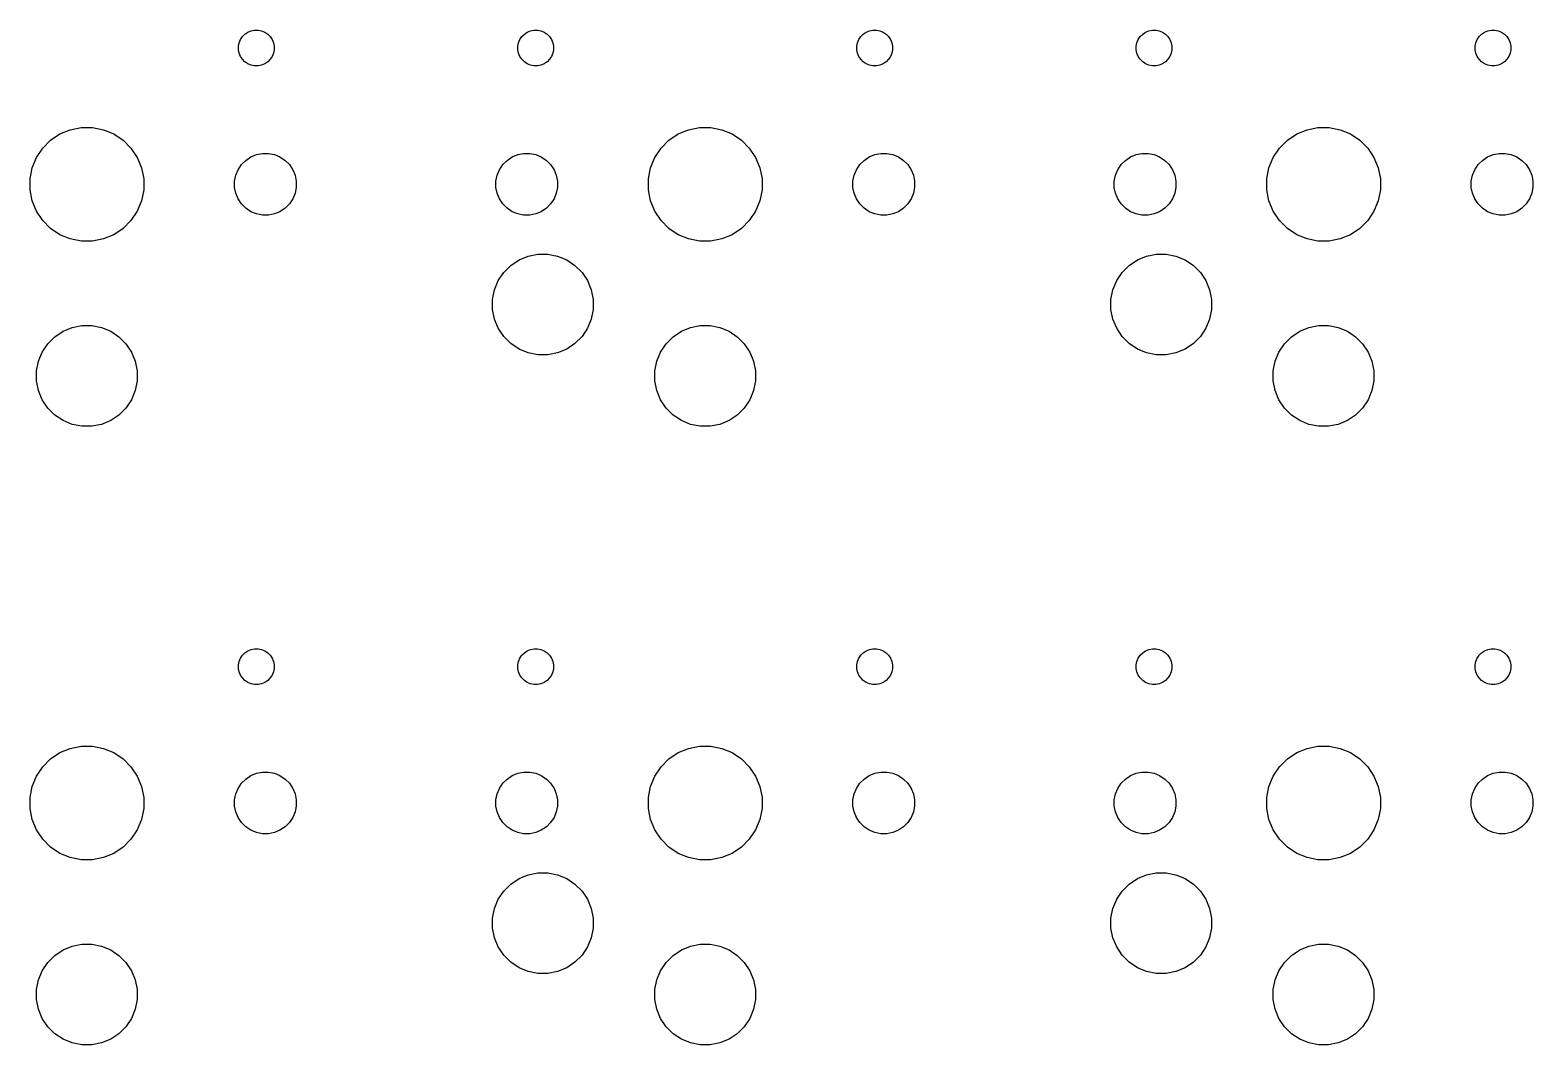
# Model space of a CAD drawing. Extents: x 34 to 239, y -107 to -23.
# Drawn here: x 135.55 to 181.85, y -106.9 to -75.65 of the extents above; entities that cross this region are included whole.
import ezdxf

# ---------------------------------------------------------------- set-up
doc = ezdxf.new("R2010")
doc.units = 0
doc.layers.add('BLACK', color=7, linetype='CONTINUOUS')

msp = doc.modelspace()

# ---------------------------------------------------------------- linework, layer by layer
at = {"layer": 'BLACK', "linetype": 'CONTINUOUS'}
for p, q in [((142.033, -75.9395), (142.093, -75.8494)), ((142.093, -75.8494), (142.169, -75.7728)), ((142.169, -75.7728), (142.259, -75.7126)), ((142.259, -75.7126), (142.36, -75.6711)), ((142.36, -75.6711), (142.466, -75.65)), ((142.466, -75.65), (142.574, -75.65)), ((142.574, -75.65), (142.68, -75.6711)), ((142.68, -75.6711), (142.781, -75.7126)), ((142.781, -75.7126), (142.871, -75.7728)), ((142.871, -75.7728), (142.947, -75.8494)), ((142.947, -75.8494), (143.007, -75.9395)), ((150.643, -75.9395), (150.703, -75.8494)), ((150.703, -75.8494), (150.779, -75.7728)), ((150.779, -75.7728), (150.869, -75.7126)), ((150.869, -75.7126), (150.97, -75.6711)), ((150.97, -75.6711), (151.076, -75.65)), ((151.076, -75.65), (151.184, -75.65)), ((151.184, -75.65), (151.29, -75.6711)), ((151.29, -75.6711), (151.391, -75.7126)), ((151.391, -75.7126), (151.481, -75.7728)), ((151.481, -75.7728), (151.557, -75.8494)), ((151.557, -75.8494), (151.617, -75.9395)), ((161.083, -75.9395), (161.143, -75.8494)), ((161.143, -75.8494), (161.219, -75.7728)), ((161.219, -75.7728), (161.309, -75.7126)), ((161.309, -75.7126), (161.41, -75.6711)), ((161.41, -75.6711), (161.516, -75.65)), ((161.516, -75.65), (161.624, -75.65)), ((161.624, -75.65), (161.73, -75.6711)), ((161.73, -75.6711), (161.831, -75.7126)), ((161.831, -75.7126), (161.921, -75.7728)), ((161.921, -75.7728), (161.997, -75.8494)), ((161.997, -75.8494), (162.057, -75.9395)), ((169.693, -75.9395), (169.753, -75.8494)), ((169.753, -75.8494), (169.829, -75.7728)), ((169.829, -75.7728), (169.919, -75.7126)), ((169.919, -75.7126), (170.02, -75.6711)), ((170.02, -75.6711), (170.126, -75.65)), ((170.126, -75.65), (170.234, -75.65)), ((170.234, -75.65), (170.34, -75.6711)), ((170.34, -75.6711), (170.441, -75.7126)), ((170.441, -75.7126), (170.531, -75.7728)), ((170.531, -75.7728), (170.607, -75.8494)), ((170.607, -75.8494), (170.667, -75.9395)), ((180.133, -75.9395), (180.193, -75.8494)), ((180.193, -75.8494), (180.269, -75.7728)), ((180.269, -75.7728), (180.359, -75.7126)), ((180.359, -75.7126), (180.46, -75.6711)), ((180.46, -75.6711), (180.566, -75.65)), ((180.566, -75.65), (180.674, -75.65)), ((180.674, -75.65), (180.78, -75.6711)), ((180.78, -75.6711), (180.881, -75.7126)), ((180.881, -75.7126), (180.971, -75.7728)), ((180.971, -75.7728), (181.047, -75.8494)), ((181.047, -75.8494), (181.107, -75.9395)), ((141.97, -76.1458), (141.991, -76.0396)), ((141.97, -76.2542), (141.97, -76.1458)), ((141.991, -76.3604), (141.97, -76.2542)), ((141.991, -76.0396), (142.033, -75.9395)), ((142.033, -76.4605), (141.991, -76.3604)), ((143.007, -75.9395), (143.049, -76.0396)), ((143.049, -76.3604), (143.007, -76.4605)), ((143.049, -76.0396), (143.07, -76.1458)), ((143.07, -76.2542), (143.049, -76.3604)), ((143.07, -76.1458), (143.07, -76.2542)), ((150.58, -76.1458), (150.601, -76.0396)), ((150.58, -76.2542), (150.58, -76.1458)), ((150.601, -76.3604), (150.58, -76.2542)), ((150.601, -76.0396), (150.643, -75.9395)), ((150.643, -76.4605), (150.601, -76.3604)), ((151.617, -75.9395), (151.659, -76.0396)), ((151.659, -76.3604), (151.617, -76.4605)), ((151.659, -76.0396), (151.68, -76.1458)), ((151.68, -76.2542), (151.659, -76.3604)), ((151.68, -76.1458), (151.68, -76.2542)), ((161.02, -76.1458), (161.041, -76.0396)), ((161.02, -76.2542), (161.02, -76.1458)), ((161.041, -76.3604), (161.02, -76.2542)), ((161.041, -76.0396), (161.083, -75.9395)), ((161.083, -76.4605), (161.041, -76.3604)), ((162.057, -75.9395), (162.099, -76.0396)), ((162.099, -76.3604), (162.057, -76.4605)), ((162.099, -76.0396), (162.12, -76.1458)), ((162.12, -76.2542), (162.099, -76.3604)), ((162.12, -76.1458), (162.12, -76.2542)), ((169.63, -76.1458), (169.651, -76.0396)), ((169.63, -76.2542), (169.63, -76.1458)), ((169.651, -76.3604), (169.63, -76.2542)), ((169.651, -76.0396), (169.693, -75.9395)), ((169.693, -76.4605), (169.651, -76.3604)), ((170.667, -75.9395), (170.709, -76.0396)), ((170.709, -76.3604), (170.667, -76.4605)), ((170.709, -76.0396), (170.73, -76.1458)), ((170.73, -76.2542), (170.709, -76.3604)), ((170.73, -76.1458), (170.73, -76.2542)), ((180.07, -76.1458), (180.091, -76.0396)), ((180.07, -76.2542), (180.07, -76.1458)), ((180.091, -76.3604), (180.07, -76.2542)), ((180.091, -76.0396), (180.133, -75.9395)), ((180.133, -76.4605), (180.091, -76.3604)), ((181.107, -75.9395), (181.149, -76.0396)), ((181.149, -76.3604), (181.107, -76.4605)), ((181.149, -76.0396), (181.17, -76.1458)), ((181.17, -76.2542), (181.149, -76.3604)), ((181.17, -76.1458), (181.17, -76.2542)), ((142.093, -76.5506), (142.033, -76.4605)), ((142.169, -76.6272), (142.093, -76.5506)), ((142.259, -76.6874), (142.169, -76.6272)), ((142.36, -76.7289), (142.259, -76.6874)), ((142.466, -76.75), (142.36, -76.7289)), ((142.574, -76.75), (142.466, -76.75)), ((142.68, -76.7289), (142.574, -76.75)), ((142.781, -76.6874), (142.68, -76.7289)), ((142.871, -76.6272), (142.781, -76.6874)), ((142.947, -76.5506), (142.871, -76.6272)), ((143.007, -76.4605), (142.947, -76.5506)), ((150.703, -76.5506), (150.643, -76.4605)), ((150.779, -76.6272), (150.703, -76.5506)), ((150.869, -76.6874), (150.779, -76.6272)), ((150.97, -76.7289), (150.869, -76.6874)), ((151.076, -76.75), (150.97, -76.7289)), ((151.184, -76.75), (151.076, -76.75)), ((151.29, -76.7289), (151.184, -76.75)), ((151.391, -76.6874), (151.29, -76.7289)), ((151.481, -76.6272), (151.391, -76.6874)), ((151.557, -76.5506), (151.481, -76.6272)), ((151.617, -76.4605), (151.557, -76.5506)), ((161.143, -76.5506), (161.083, -76.4605)), ((161.219, -76.6272), (161.143, -76.5506)), ((161.309, -76.6874), (161.219, -76.6272)), ((161.41, -76.7289), (161.309, -76.6874)), ((161.516, -76.75), (161.41, -76.7289)), ((161.624, -76.75), (161.516, -76.75)), ((161.73, -76.7289), (161.624, -76.75)), ((161.831, -76.6874), (161.73, -76.7289)), ((161.921, -76.6272), (161.831, -76.6874)), ((161.997, -76.5506), (161.921, -76.6272)), ((162.057, -76.4605), (161.997, -76.5506)), ((169.753, -76.5506), (169.693, -76.4605)), ((169.829, -76.6272), (169.753, -76.5506)), ((169.919, -76.6874), (169.829, -76.6272)), ((170.02, -76.7289), (169.919, -76.6874)), ((170.126, -76.75), (170.02, -76.7289)), ((170.234, -76.75), (170.126, -76.75)), ((170.34, -76.7289), (170.234, -76.75)), ((170.441, -76.6874), (170.34, -76.7289)), ((170.531, -76.6272), (170.441, -76.6874)), ((170.607, -76.5506), (170.531, -76.6272)), ((170.667, -76.4605), (170.607, -76.5506)), ((180.193, -76.5506), (180.133, -76.4605)), ((180.269, -76.6272), (180.193, -76.5506)), ((180.359, -76.6874), (180.269, -76.6272)), ((180.46, -76.7289), (180.359, -76.6874)), ((180.566, -76.75), (180.46, -76.7289)), ((180.674, -76.75), (180.566, -76.75)), ((180.78, -76.7289), (180.674, -76.75)), ((180.881, -76.6874), (180.78, -76.7289)), ((180.971, -76.6272), (180.881, -76.6874)), ((181.047, -76.5506), (180.971, -76.6272)), ((181.107, -76.4605), (181.047, -76.5506)), ((136.79, -78.7173), (137.128, -78.65)), ((137.128, -78.65), (137.472, -78.65)), ((137.472, -78.65), (137.81, -78.7173)), ((155.84, -78.7173), (156.178, -78.65)), ((156.178, -78.65), (156.522, -78.65)), ((156.522, -78.65), (156.86, -78.7173)), ((174.89, -78.7173), (175.228, -78.65)), ((175.228, -78.65), (175.572, -78.65)), ((175.572, -78.65), (175.91, -78.7173)), ((135.941, -79.2844), (136.184, -79.0407)), ((136.184, -79.0407), (136.471, -78.8492)), ((136.471, -78.8492), (136.79, -78.7173)), ((137.81, -78.7173), (138.129, -78.8492)), ((138.129, -78.8492), (138.416, -79.0407)), ((138.416, -79.0407), (138.659, -79.2844)), ((154.991, -79.2844), (155.234, -79.0407)), ((155.234, -79.0407), (155.521, -78.8492)), ((155.521, -78.8492), (155.84, -78.7173)), ((156.86, -78.7173), (157.179, -78.8492)), ((157.179, -78.8492), (157.466, -79.0407)), ((157.466, -79.0407), (157.709, -79.2844)), ((174.041, -79.2844), (174.284, -79.0407)), ((174.284, -79.0407), (174.571, -78.8492)), ((174.571, -78.8492), (174.89, -78.7173)), ((175.91, -78.7173), (176.229, -78.8492)), ((176.229, -78.8492), (176.516, -79.0407)), ((176.516, -79.0407), (176.759, -79.2844)), ((135.617, -79.8895), (135.749, -79.5711)), ((135.749, -79.5711), (135.941, -79.2844)), ((138.659, -79.2844), (138.851, -79.5711)), ((138.851, -79.5711), (138.983, -79.8895)), ((142.194, -79.6621), (142.35, -79.5581)), ((142.35, -79.5581), (142.523, -79.4865)), ((142.523, -79.4865), (142.706, -79.45)), ((142.706, -79.45), (142.894, -79.45)), ((142.894, -79.45), (143.077, -79.4865)), ((143.077, -79.4865), (143.25, -79.5581)), ((143.25, -79.5581), (143.406, -79.6621)), ((150.244, -79.6621), (150.4, -79.5581)), ((150.4, -79.5581), (150.573, -79.4865)), ((150.573, -79.4865), (150.756, -79.45)), ((150.756, -79.45), (150.944, -79.45)), ((150.944, -79.45), (151.127, -79.4865)), ((151.127, -79.4865), (151.3, -79.5581)), ((151.3, -79.5581), (151.456, -79.6621)), ((154.667, -79.8895), (154.799, -79.5711)), ((154.799, -79.5711), (154.991, -79.2844)), ((157.709, -79.2844), (157.901, -79.5711)), ((157.901, -79.5711), (158.033, -79.8895)), ((161.244, -79.6621), (161.4, -79.5581)), ((161.4, -79.5581), (161.573, -79.4865)), ((161.573, -79.4865), (161.756, -79.45)), ((161.756, -79.45), (161.944, -79.45)), ((161.944, -79.45), (162.127, -79.4865)), ((162.127, -79.4865), (162.3, -79.5581)), ((162.3, -79.5581), (162.456, -79.6621)), ((169.294, -79.6621), (169.45, -79.5581)), ((169.45, -79.5581), (169.623, -79.4865)), ((169.623, -79.4865), (169.806, -79.45)), ((169.806, -79.45), (169.994, -79.45)), ((169.994, -79.45), (170.177, -79.4865)), ((170.177, -79.4865), (170.35, -79.5581)), ((170.35, -79.5581), (170.506, -79.6621)), ((173.717, -79.8895), (173.849, -79.5711)), ((173.849, -79.5711), (174.041, -79.2844)), ((176.759, -79.2844), (176.951, -79.5711)), ((176.951, -79.5711), (177.083, -79.8895)), ((180.294, -79.6621), (180.45, -79.5581)), ((180.45, -79.5581), (180.623, -79.4865)), ((180.623, -79.4865), (180.806, -79.45)), ((180.806, -79.45), (180.994, -79.45)), ((180.994, -79.45), (181.177, -79.4865)), ((181.177, -79.4865), (181.35, -79.5581)), ((181.35, -79.5581), (181.506, -79.6621)), ((135.55, -80.2276), (135.617, -79.8895)), ((138.983, -79.8895), (139.05, -80.2276)), ((141.887, -80.1229), (141.958, -79.95)), ((141.958, -79.95), (142.062, -79.7944)), ((142.062, -79.7944), (142.194, -79.6621)), ((143.406, -79.6621), (143.538, -79.7944)), ((143.538, -79.7944), (143.642, -79.95)), ((143.642, -79.95), (143.713, -80.1229)), ((149.937, -80.1229), (150.008, -79.95)), ((150.008, -79.95), (150.112, -79.7944)), ((150.112, -79.7944), (150.244, -79.6621)), ((151.456, -79.6621), (151.588, -79.7944)), ((151.588, -79.7944), (151.692, -79.95)), ((151.692, -79.95), (151.763, -80.1229)), ((154.6, -80.2276), (154.667, -79.8895)), ((158.033, -79.8895), (158.1, -80.2276)), ((160.937, -80.1229), (161.008, -79.95)), ((161.008, -79.95), (161.112, -79.7944)), ((161.112, -79.7944), (161.244, -79.6621)), ((162.456, -79.6621), (162.588, -79.7944)), ((162.588, -79.7944), (162.692, -79.95)), ((162.692, -79.95), (162.763, -80.1229)), ((168.987, -80.1229), (169.058, -79.95)), ((169.058, -79.95), (169.162, -79.7944)), ((169.162, -79.7944), (169.294, -79.6621)), ((170.506, -79.6621), (170.638, -79.7944)), ((170.638, -79.7944), (170.742, -79.95)), ((170.742, -79.95), (170.813, -80.1229)), ((173.65, -80.2276), (173.717, -79.8895)), ((177.083, -79.8895), (177.15, -80.2276)), ((179.987, -80.1229), (180.058, -79.95)), ((180.058, -79.95), (180.162, -79.7944)), ((180.162, -79.7944), (180.294, -79.6621)), ((181.506, -79.6621), (181.638, -79.7944)), ((181.638, -79.7944), (181.742, -79.95)), ((181.742, -79.95), (181.813, -80.1229)), ((135.55, -80.5724), (135.55, -80.2276)), ((139.05, -80.2276), (139.05, -80.5724)), ((141.85, -80.3064), (141.887, -80.1229)), ((141.85, -80.4936), (141.85, -80.3064)), ((141.887, -80.6771), (141.85, -80.4936)), ((143.713, -80.1229), (143.75, -80.3064)), ((143.75, -80.4936), (143.713, -80.6771)), ((143.75, -80.3064), (143.75, -80.4936)), ((149.9, -80.3064), (149.937, -80.1229)), ((149.9, -80.4936), (149.9, -80.3064)), ((149.937, -80.6771), (149.9, -80.4936)), ((151.763, -80.1229), (151.8, -80.3064)), ((151.8, -80.4936), (151.763, -80.6771)), ((151.8, -80.3064), (151.8, -80.4936)), ((154.6, -80.5724), (154.6, -80.2276)), ((158.1, -80.2276), (158.1, -80.5724)), ((160.9, -80.3064), (160.937, -80.1229)), ((160.9, -80.4936), (160.9, -80.3064)), ((160.937, -80.6771), (160.9, -80.4936)), ((162.763, -80.1229), (162.8, -80.3064)), ((162.8, -80.4936), (162.763, -80.6771)), ((162.8, -80.3064), (162.8, -80.4936)), ((168.95, -80.3064), (168.987, -80.1229)), ((168.95, -80.4936), (168.95, -80.3064)), ((168.987, -80.6771), (168.95, -80.4936)), ((170.813, -80.1229), (170.85, -80.3064)), ((170.85, -80.4936), (170.813, -80.6771)), ((170.85, -80.3064), (170.85, -80.4936)), ((173.65, -80.5724), (173.65, -80.2276)), ((177.15, -80.2276), (177.15, -80.5724)), ((179.95, -80.3064), (179.987, -80.1229)), ((179.95, -80.4936), (179.95, -80.3064)), ((179.987, -80.6771), (179.95, -80.4936)), ((181.813, -80.1229), (181.85, -80.3064)), ((181.85, -80.4936), (181.813, -80.6771)), ((181.85, -80.3064), (181.85, -80.4936)), ((135.617, -80.9105), (135.55, -80.5724)), ((135.749, -81.2289), (135.617, -80.9105)), ((138.983, -80.9105), (138.851, -81.2289)), ((139.05, -80.5724), (138.983, -80.9105)), ((141.958, -80.85), (141.887, -80.6771)), ((142.062, -81.0056), (141.958, -80.85)), ((142.194, -81.1379), (142.062, -81.0056)), ((143.538, -81.0056), (143.406, -81.1379)), ((143.642, -80.85), (143.538, -81.0056)), ((143.713, -80.6771), (143.642, -80.85)), ((150.008, -80.85), (149.937, -80.6771)), ((150.112, -81.0056), (150.008, -80.85)), ((150.244, -81.1379), (150.112, -81.0056)), ((151.588, -81.0056), (151.456, -81.1379)), ((151.692, -80.85), (151.588, -81.0056)), ((151.763, -80.6771), (151.692, -80.85)), ((154.667, -80.9105), (154.6, -80.5724)), ((154.799, -81.2289), (154.667, -80.9105)), ((158.033, -80.9105), (157.901, -81.2289)), ((158.1, -80.5724), (158.033, -80.9105)), ((161.008, -80.85), (160.937, -80.6771)), ((161.112, -81.0056), (161.008, -80.85)), ((161.244, -81.1379), (161.112, -81.0056)), ((162.588, -81.0056), (162.456, -81.1379)), ((162.692, -80.85), (162.588, -81.0056)), ((162.763, -80.6771), (162.692, -80.85)), ((169.058, -80.85), (168.987, -80.6771)), ((169.162, -81.0056), (169.058, -80.85)), ((169.294, -81.1379), (169.162, -81.0056)), ((170.638, -81.0056), (170.506, -81.1379)), ((170.742, -80.85), (170.638, -81.0056)), ((170.813, -80.6771), (170.742, -80.85)), ((173.717, -80.9105), (173.65, -80.5724)), ((173.849, -81.2289), (173.717, -80.9105)), ((177.083, -80.9105), (176.951, -81.2289)), ((177.15, -80.5724), (177.083, -80.9105)), ((180.058, -80.85), (179.987, -80.6771)), ((180.162, -81.0056), (180.058, -80.85)), ((180.294, -81.1379), (180.162, -81.0056)), ((181.638, -81.0056), (181.506, -81.1379)), ((181.742, -80.85), (181.638, -81.0056)), ((181.813, -80.6771), (181.742, -80.85)), ((135.941, -81.5156), (135.749, -81.2289)), ((138.851, -81.2289), (138.659, -81.5156)), ((142.35, -81.2419), (142.194, -81.1379)), ((142.523, -81.3135), (142.35, -81.2419)), ((142.706, -81.35), (142.523, -81.3135)), ((142.894, -81.35), (142.706, -81.35)), ((143.077, -81.3135), (142.894, -81.35)), ((143.25, -81.2419), (143.077, -81.3135)), ((143.406, -81.1379), (143.25, -81.2419)), ((150.4, -81.2419), (150.244, -81.1379)), ((150.573, -81.3135), (150.4, -81.2419)), ((150.756, -81.35), (150.573, -81.3135)), ((150.944, -81.35), (150.756, -81.35)), ((151.127, -81.3135), (150.944, -81.35)), ((151.3, -81.2419), (151.127, -81.3135)), ((151.456, -81.1379), (151.3, -81.2419)), ((154.991, -81.5156), (154.799, -81.2289)), ((157.901, -81.2289), (157.709, -81.5156)), ((161.4, -81.2419), (161.244, -81.1379)), ((161.573, -81.3135), (161.4, -81.2419)), ((161.756, -81.35), (161.573, -81.3135)), ((161.944, -81.35), (161.756, -81.35)), ((162.127, -81.3135), (161.944, -81.35)), ((162.3, -81.2419), (162.127, -81.3135)), ((162.456, -81.1379), (162.3, -81.2419)), ((169.45, -81.2419), (169.294, -81.1379)), ((169.623, -81.3135), (169.45, -81.2419)), ((169.806, -81.35), (169.623, -81.3135)), ((169.994, -81.35), (169.806, -81.35)), ((170.177, -81.3135), (169.994, -81.35)), ((170.35, -81.2419), (170.177, -81.3135)), ((170.506, -81.1379), (170.35, -81.2419)), ((174.041, -81.5156), (173.849, -81.2289)), ((176.951, -81.2289), (176.759, -81.5156)), ((180.45, -81.2419), (180.294, -81.1379)), ((180.623, -81.3135), (180.45, -81.2419)), ((180.806, -81.35), (180.623, -81.3135)), ((180.994, -81.35), (180.806, -81.35)), ((181.177, -81.3135), (180.994, -81.35)), ((181.35, -81.2419), (181.177, -81.3135)), ((181.506, -81.1379), (181.35, -81.2419)), ((136.184, -81.7593), (135.941, -81.5156)), ((136.471, -81.9508), (136.184, -81.7593)), ((136.79, -82.0827), (136.471, -81.9508)), ((138.129, -81.9508), (137.81, -82.0827)), ((138.416, -81.7593), (138.129, -81.9508)), ((138.659, -81.5156), (138.416, -81.7593)), ((155.234, -81.7593), (154.991, -81.5156)), ((155.521, -81.9508), (155.234, -81.7593)), ((155.84, -82.0827), (155.521, -81.9508)), ((157.179, -81.9508), (156.86, -82.0827)), ((157.466, -81.7593), (157.179, -81.9508)), ((157.709, -81.5156), (157.466, -81.7593)), ((174.284, -81.7593), (174.041, -81.5156)), ((174.571, -81.9508), (174.284, -81.7593)), ((174.89, -82.0827), (174.571, -81.9508)), ((176.229, -81.9508), (175.91, -82.0827)), ((176.516, -81.7593), (176.229, -81.9508)), ((176.759, -81.5156), (176.516, -81.7593)), ((137.128, -82.15), (136.79, -82.0827)), ((137.472, -82.15), (137.128, -82.15)), ((137.81, -82.0827), (137.472, -82.15)), ((156.178, -82.15), (155.84, -82.0827)), ((156.522, -82.15), (156.178, -82.15)), ((156.86, -82.0827), (156.522, -82.15)), ((175.228, -82.15), (174.89, -82.0827)), ((175.572, -82.15), (175.228, -82.15)), ((175.91, -82.0827), (175.572, -82.15)), ((150.362, -82.896), (150.616, -82.7264)), ((150.616, -82.7264), (150.898, -82.6096)), ((150.898, -82.6096), (151.197, -82.55)), ((151.197, -82.55), (151.503, -82.55)), ((151.503, -82.55), (151.802, -82.6096)), ((151.802, -82.6096), (152.084, -82.7264)), ((152.084, -82.7264), (152.338, -82.896)), ((169.412, -82.896), (169.666, -82.7264)), ((169.666, -82.7264), (169.948, -82.6096)), ((169.948, -82.6096), (170.247, -82.55)), ((170.247, -82.55), (170.553, -82.55)), ((170.553, -82.55), (170.852, -82.6096)), ((170.852, -82.6096), (171.134, -82.7264)), ((171.134, -82.7264), (171.388, -82.896)), ((149.976, -83.3658), (150.146, -83.1119)), ((150.146, -83.1119), (150.362, -82.896)), ((152.338, -82.896), (152.554, -83.1119)), ((152.554, -83.1119), (152.724, -83.3658)), ((169.026, -83.3658), (169.196, -83.1119)), ((169.196, -83.1119), (169.412, -82.896)), ((171.388, -82.896), (171.604, -83.1119)), ((171.604, -83.1119), (171.774, -83.3658)), ((149.8, -83.9473), (149.86, -83.6479)), ((149.86, -83.6479), (149.976, -83.3658)), ((152.724, -83.3658), (152.84, -83.6479)), ((152.84, -83.6479), (152.9, -83.9473)), ((168.85, -83.9473), (168.91, -83.6479)), ((168.91, -83.6479), (169.026, -83.3658)), ((171.774, -83.3658), (171.89, -83.6479)), ((171.89, -83.6479), (171.95, -83.9473)), ((149.8, -84.2527), (149.8, -83.9473)), ((149.86, -84.5521), (149.8, -84.2527)), ((152.9, -84.2527), (152.84, -84.5521)), ((152.9, -83.9473), (152.9, -84.2527)), ((168.85, -84.2527), (168.85, -83.9473)), ((168.91, -84.5521), (168.85, -84.2527)), ((171.95, -84.2527), (171.89, -84.5521)), ((171.95, -83.9473), (171.95, -84.2527)), ((149.976, -84.8342), (149.86, -84.5521)), ((152.84, -84.5521), (152.724, -84.8342)), ((169.026, -84.8342), (168.91, -84.5521)), ((171.89, -84.5521), (171.774, -84.8342)), ((136.096, -85.3119), (136.312, -85.096)), ((136.312, -85.096), (136.566, -84.9264)), ((136.566, -84.9264), (136.848, -84.8096)), ((136.848, -84.8096), (137.147, -84.75)), ((137.147, -84.75), (137.453, -84.75)), ((137.453, -84.75), (137.752, -84.8096)), ((137.752, -84.8096), (138.034, -84.9264)), ((138.034, -84.9264), (138.288, -85.096)), ((138.288, -85.096), (138.504, -85.3119)), ((150.146, -85.0881), (149.976, -84.8342)), ((150.362, -85.304), (150.146, -85.0881)), ((152.554, -85.0881), (152.338, -85.304)), ((152.724, -84.8342), (152.554, -85.0881)), ((155.146, -85.3119), (155.362, -85.096)), ((155.362, -85.096), (155.616, -84.9264)), ((155.616, -84.9264), (155.898, -84.8096)), ((155.898, -84.8096), (156.197, -84.75)), ((156.197, -84.75), (156.503, -84.75)), ((156.503, -84.75), (156.802, -84.8096)), ((156.802, -84.8096), (157.084, -84.9264)), ((157.084, -84.9264), (157.338, -85.096)), ((157.338, -85.096), (157.554, -85.3119)), ((169.196, -85.0881), (169.026, -84.8342)), ((169.412, -85.304), (169.196, -85.0881)), ((171.604, -85.0881), (171.388, -85.304)), ((171.774, -84.8342), (171.604, -85.0881)), ((174.196, -85.3119), (174.412, -85.096)), ((174.412, -85.096), (174.666, -84.9264)), ((174.666, -84.9264), (174.948, -84.8096)), ((174.948, -84.8096), (175.247, -84.75)), ((175.247, -84.75), (175.553, -84.75)), ((175.553, -84.75), (175.852, -84.8096)), ((175.852, -84.8096), (176.134, -84.9264)), ((176.134, -84.9264), (176.388, -85.096)), ((176.388, -85.096), (176.604, -85.3119)), ((135.81, -85.8479), (135.926, -85.5658)), ((135.926, -85.5658), (136.096, -85.3119)), ((138.504, -85.3119), (138.674, -85.5658)), ((138.674, -85.5658), (138.79, -85.8479)), ((150.616, -85.4736), (150.362, -85.304)), ((150.898, -85.5904), (150.616, -85.4736)), ((151.197, -85.65), (150.898, -85.5904)), ((151.503, -85.65), (151.197, -85.65)), ((151.802, -85.5904), (151.503, -85.65)), ((152.084, -85.4736), (151.802, -85.5904)), ((152.338, -85.304), (152.084, -85.4736)), ((154.86, -85.8479), (154.976, -85.5658)), ((154.976, -85.5658), (155.146, -85.3119)), ((157.554, -85.3119), (157.724, -85.5658)), ((157.724, -85.5658), (157.84, -85.8479)), ((169.666, -85.4736), (169.412, -85.304)), ((169.948, -85.5904), (169.666, -85.4736)), ((170.247, -85.65), (169.948, -85.5904)), ((170.553, -85.65), (170.247, -85.65)), ((170.852, -85.5904), (170.553, -85.65)), ((171.134, -85.4736), (170.852, -85.5904)), ((171.388, -85.304), (171.134, -85.4736)), ((173.91, -85.8479), (174.026, -85.5658)), ((174.026, -85.5658), (174.196, -85.3119)), ((176.604, -85.3119), (176.774, -85.5658)), ((176.774, -85.5658), (176.89, -85.8479)), ((135.75, -86.1473), (135.81, -85.8479)), ((138.79, -85.8479), (138.85, -86.1473)), ((154.8, -86.1473), (154.86, -85.8479)), ((157.84, -85.8479), (157.9, -86.1473)), ((173.85, -86.1473), (173.91, -85.8479)), ((176.89, -85.8479), (176.95, -86.1473)), ((135.75, -86.4527), (135.75, -86.1473)), ((135.81, -86.7521), (135.75, -86.4527)), ((138.85, -86.4527), (138.79, -86.7521)), ((138.85, -86.1473), (138.85, -86.4527)), ((154.8, -86.4527), (154.8, -86.1473)), ((154.86, -86.7521), (154.8, -86.4527)), ((157.9, -86.4527), (157.84, -86.7521)), ((157.9, -86.1473), (157.9, -86.4527)), ((173.85, -86.4527), (173.85, -86.1473)), ((173.91, -86.7521), (173.85, -86.4527)), ((176.95, -86.4527), (176.89, -86.7521)), ((176.95, -86.1473), (176.95, -86.4527)), ((135.926, -87.0342), (135.81, -86.7521)), ((136.096, -87.2881), (135.926, -87.0342)), ((138.674, -87.0342), (138.504, -87.2881)), ((138.79, -86.7521), (138.674, -87.0342)), ((154.976, -87.0342), (154.86, -86.7521)), ((155.146, -87.2881), (154.976, -87.0342)), ((157.724, -87.0342), (157.554, -87.2881)), ((157.84, -86.7521), (157.724, -87.0342)), ((174.026, -87.0342), (173.91, -86.7521)), ((174.196, -87.2881), (174.026, -87.0342)), ((176.774, -87.0342), (176.604, -87.2881)), ((176.89, -86.7521), (176.774, -87.0342)), ((136.312, -87.504), (136.096, -87.2881)), ((136.566, -87.6736), (136.312, -87.504)), ((138.288, -87.504), (138.034, -87.6736)), ((138.504, -87.2881), (138.288, -87.504)), ((155.362, -87.504), (155.146, -87.2881)), ((155.616, -87.6736), (155.362, -87.504)), ((157.338, -87.504), (157.084, -87.6736)), ((157.554, -87.2881), (157.338, -87.504)), ((174.412, -87.504), (174.196, -87.2881)), ((174.666, -87.6736), (174.412, -87.504)), ((176.388, -87.504), (176.134, -87.6736)), ((176.604, -87.2881), (176.388, -87.504)), ((136.848, -87.7904), (136.566, -87.6736)), ((137.147, -87.85), (136.848, -87.7904)), ((137.453, -87.85), (137.147, -87.85)), ((137.752, -87.7904), (137.453, -87.85)), ((138.034, -87.6736), (137.752, -87.7904)), ((155.898, -87.7904), (155.616, -87.6736)), ((156.197, -87.85), (155.898, -87.7904)), ((156.503, -87.85), (156.197, -87.85)), ((156.802, -87.7904), (156.503, -87.85)), ((157.084, -87.6736), (156.802, -87.7904)), ((174.948, -87.7904), (174.666, -87.6736)), ((175.247, -87.85), (174.948, -87.7904)), ((175.553, -87.85), (175.247, -87.85)), ((175.852, -87.7904), (175.553, -87.85)), ((176.134, -87.6736), (175.852, -87.7904)), ((142.033, -94.9895), (142.093, -94.8994)), ((142.093, -94.8994), (142.169, -94.8228)), ((142.169, -94.8228), (142.259, -94.7626)), ((142.259, -94.7626), (142.36, -94.7211)), ((142.36, -94.7211), (142.466, -94.7)), ((142.466, -94.7), (142.574, -94.7)), ((142.574, -94.7), (142.68, -94.7211)), ((142.68, -94.7211), (142.781, -94.7626)), ((142.781, -94.7626), (142.871, -94.8228)), ((142.871, -94.8228), (142.947, -94.8994)), ((142.947, -94.8994), (143.007, -94.9895)), ((150.643, -94.9895), (150.703, -94.8994)), ((150.703, -94.8994), (150.779, -94.8228)), ((150.779, -94.8228), (150.869, -94.7626)), ((150.869, -94.7626), (150.97, -94.7211)), ((150.97, -94.7211), (151.076, -94.7)), ((151.076, -94.7), (151.184, -94.7)), ((151.184, -94.7), (151.29, -94.7211)), ((151.29, -94.7211), (151.391, -94.7626)), ((151.391, -94.7626), (151.481, -94.8228)), ((151.481, -94.8228), (151.557, -94.8994)), ((151.557, -94.8994), (151.617, -94.9895)), ((161.083, -94.9895), (161.143, -94.8994)), ((161.143, -94.8994), (161.219, -94.8228)), ((161.219, -94.8228), (161.309, -94.7626)), ((161.309, -94.7626), (161.41, -94.7211)), ((161.41, -94.7211), (161.516, -94.7)), ((161.516, -94.7), (161.624, -94.7)), ((161.624, -94.7), (161.73, -94.7211)), ((161.73, -94.7211), (161.831, -94.7626)), ((161.831, -94.7626), (161.921, -94.8228)), ((161.921, -94.8228), (161.997, -94.8994)), ((161.997, -94.8994), (162.057, -94.9895)), ((169.693, -94.9895), (169.753, -94.8994)), ((169.753, -94.8994), (169.829, -94.8228)), ((169.829, -94.8228), (169.919, -94.7626)), ((169.919, -94.7626), (170.02, -94.7211)), ((170.02, -94.7211), (170.126, -94.7)), ((170.126, -94.7), (170.234, -94.7)), ((170.234, -94.7), (170.34, -94.7211)), ((170.34, -94.7211), (170.441, -94.7626)), ((170.441, -94.7626), (170.531, -94.8228)), ((170.531, -94.8228), (170.607, -94.8994)), ((170.607, -94.8994), (170.667, -94.9895)), ((180.133, -94.9895), (180.193, -94.8994)), ((180.193, -94.8994), (180.269, -94.8228)), ((180.269, -94.8228), (180.359, -94.7626)), ((180.359, -94.7626), (180.46, -94.7211)), ((180.46, -94.7211), (180.566, -94.7)), ((180.566, -94.7), (180.674, -94.7)), ((180.674, -94.7), (180.78, -94.7211)), ((180.78, -94.7211), (180.881, -94.7626)), ((180.881, -94.7626), (180.971, -94.8228)), ((180.971, -94.8228), (181.047, -94.8994)), ((181.047, -94.8994), (181.107, -94.9895)), ((141.97, -95.1958), (141.991, -95.0896)), ((141.97, -95.3042), (141.97, -95.1958)), ((141.991, -95.4104), (141.97, -95.3042)), ((141.991, -95.0896), (142.033, -94.9895)), ((143.007, -94.9895), (143.049, -95.0896)), ((143.049, -95.0896), (143.07, -95.1958)), ((143.07, -95.3042), (143.049, -95.4104)), ((143.07, -95.1958), (143.07, -95.3042)), ((150.58, -95.1958), (150.601, -95.0896)), ((150.58, -95.3042), (150.58, -95.1958)), ((150.601, -95.4104), (150.58, -95.3042)), ((150.601, -95.0896), (150.643, -94.9895)), ((151.617, -94.9895), (151.659, -95.0896)), ((151.659, -95.0896), (151.68, -95.1958)), ((151.68, -95.3042), (151.659, -95.4104)), ((151.68, -95.1958), (151.68, -95.3042)), ((161.02, -95.1958), (161.041, -95.0896)), ((161.02, -95.3042), (161.02, -95.1958)), ((161.041, -95.4104), (161.02, -95.3042)), ((161.041, -95.0896), (161.083, -94.9895)), ((162.057, -94.9895), (162.099, -95.0896)), ((162.099, -95.0896), (162.12, -95.1958)), ((162.12, -95.3042), (162.099, -95.4104)), ((162.12, -95.1958), (162.12, -95.3042)), ((169.63, -95.1958), (169.651, -95.0896)), ((169.63, -95.3042), (169.63, -95.1958)), ((169.651, -95.4104), (169.63, -95.3042)), ((169.651, -95.0896), (169.693, -94.9895)), ((170.667, -94.9895), (170.709, -95.0896)), ((170.709, -95.0896), (170.73, -95.1958)), ((170.73, -95.3042), (170.709, -95.4104)), ((170.73, -95.1958), (170.73, -95.3042)), ((180.07, -95.1958), (180.091, -95.0896)), ((180.07, -95.3042), (180.07, -95.1958)), ((180.091, -95.4104), (180.07, -95.3042)), ((180.091, -95.0896), (180.133, -94.9895)), ((181.107, -94.9895), (181.149, -95.0896)), ((181.149, -95.0896), (181.17, -95.1958)), ((181.17, -95.3042), (181.149, -95.4104)), ((181.17, -95.1958), (181.17, -95.3042)), ((142.033, -95.5105), (141.991, -95.4104)), ((142.093, -95.6006), (142.033, -95.5105)), ((142.169, -95.6772), (142.093, -95.6006)), ((142.259, -95.7374), (142.169, -95.6772)), ((142.36, -95.7789), (142.259, -95.7374)), ((142.466, -95.8), (142.36, -95.7789)), ((142.574, -95.8), (142.466, -95.8)), ((142.68, -95.7789), (142.574, -95.8)), ((142.781, -95.7374), (142.68, -95.7789)), ((142.871, -95.6772), (142.781, -95.7374)), ((142.947, -95.6006), (142.871, -95.6772)), ((143.007, -95.5105), (142.947, -95.6006)), ((143.049, -95.4104), (143.007, -95.5105)), ((150.643, -95.5105), (150.601, -95.4104)), ((150.703, -95.6006), (150.643, -95.5105)), ((150.779, -95.6772), (150.703, -95.6006)), ((150.869, -95.7374), (150.779, -95.6772)), ((150.97, -95.7789), (150.869, -95.7374)), ((151.076, -95.8), (150.97, -95.7789)), ((151.184, -95.8), (151.076, -95.8)), ((151.29, -95.7789), (151.184, -95.8)), ((151.391, -95.7374), (151.29, -95.7789)), ((151.481, -95.6772), (151.391, -95.7374)), ((151.557, -95.6006), (151.481, -95.6772)), ((151.617, -95.5105), (151.557, -95.6006)), ((151.659, -95.4104), (151.617, -95.5105)), ((161.083, -95.5105), (161.041, -95.4104)), ((161.143, -95.6006), (161.083, -95.5105)), ((161.219, -95.6772), (161.143, -95.6006)), ((161.309, -95.7374), (161.219, -95.6772)), ((161.41, -95.7789), (161.309, -95.7374)), ((161.516, -95.8), (161.41, -95.7789)), ((161.624, -95.8), (161.516, -95.8)), ((161.73, -95.7789), (161.624, -95.8)), ((161.831, -95.7374), (161.73, -95.7789)), ((161.921, -95.6772), (161.831, -95.7374)), ((161.997, -95.6006), (161.921, -95.6772)), ((162.057, -95.5105), (161.997, -95.6006)), ((162.099, -95.4104), (162.057, -95.5105)), ((169.693, -95.5105), (169.651, -95.4104)), ((169.753, -95.6006), (169.693, -95.5105)), ((169.829, -95.6772), (169.753, -95.6006)), ((169.919, -95.7374), (169.829, -95.6772)), ((170.02, -95.7789), (169.919, -95.7374)), ((170.126, -95.8), (170.02, -95.7789)), ((170.234, -95.8), (170.126, -95.8)), ((170.34, -95.7789), (170.234, -95.8)), ((170.441, -95.7374), (170.34, -95.7789)), ((170.531, -95.6772), (170.441, -95.7374)), ((170.607, -95.6006), (170.531, -95.6772)), ((170.667, -95.5105), (170.607, -95.6006)), ((170.709, -95.4104), (170.667, -95.5105)), ((180.133, -95.5105), (180.091, -95.4104)), ((180.193, -95.6006), (180.133, -95.5105)), ((180.269, -95.6772), (180.193, -95.6006)), ((180.359, -95.7374), (180.269, -95.6772)), ((180.46, -95.7789), (180.359, -95.7374)), ((180.566, -95.8), (180.46, -95.7789)), ((180.674, -95.8), (180.566, -95.8)), ((180.78, -95.7789), (180.674, -95.8)), ((180.881, -95.7374), (180.78, -95.7789)), ((180.971, -95.6772), (180.881, -95.7374)), ((181.047, -95.6006), (180.971, -95.6772)), ((181.107, -95.5105), (181.047, -95.6006)), ((181.149, -95.4104), (181.107, -95.5105)), ((135.941, -98.3344), (136.184, -98.0907)), ((136.184, -98.0907), (136.471, -97.8992)), ((136.471, -97.8992), (136.79, -97.7673)), ((136.79, -97.7673), (137.128, -97.7)), ((137.128, -97.7), (137.472, -97.7)), ((137.472, -97.7), (137.81, -97.7673)), ((137.81, -97.7673), (138.129, -97.8992)), ((138.129, -97.8992), (138.416, -98.0907)), ((138.416, -98.0907), (138.659, -98.3344)), ((154.991, -98.3344), (155.234, -98.0907)), ((155.234, -98.0907), (155.521, -97.8992)), ((155.521, -97.8992), (155.84, -97.7673)), ((155.84, -97.7673), (156.178, -97.7)), ((156.178, -97.7), (156.522, -97.7)), ((156.522, -97.7), (156.86, -97.7673)), ((156.86, -97.7673), (157.179, -97.8992)), ((157.179, -97.8992), (157.466, -98.0907)), ((157.466, -98.0907), (157.709, -98.3344)), ((174.041, -98.3344), (174.284, -98.0907)), ((174.284, -98.0907), (174.571, -97.8992)), ((174.571, -97.8992), (174.89, -97.7673)), ((174.89, -97.7673), (175.228, -97.7)), ((175.228, -97.7), (175.572, -97.7)), ((175.572, -97.7), (175.91, -97.7673)), ((175.91, -97.7673), (176.229, -97.8992)), ((176.229, -97.8992), (176.516, -98.0907)), ((176.516, -98.0907), (176.759, -98.3344)), ((135.749, -98.6211), (135.941, -98.3344)), ((138.659, -98.3344), (138.851, -98.6211)), ((142.194, -98.7121), (142.35, -98.6081)), ((142.35, -98.6081), (142.523, -98.5365)), ((142.523, -98.5365), (142.706, -98.5)), ((142.706, -98.5), (142.894, -98.5)), ((142.894, -98.5), (143.077, -98.5365)), ((143.077, -98.5365), (143.25, -98.6081)), ((143.25, -98.6081), (143.406, -98.7121)), ((150.244, -98.7121), (150.4, -98.6081)), ((150.4, -98.6081), (150.573, -98.5365)), ((150.573, -98.5365), (150.756, -98.5)), ((150.756, -98.5), (150.944, -98.5)), ((150.944, -98.5), (151.127, -98.5365)), ((151.127, -98.5365), (151.3, -98.6081)), ((151.3, -98.6081), (151.456, -98.7121)), ((154.799, -98.6211), (154.991, -98.3344)), ((157.709, -98.3344), (157.901, -98.6211)), ((161.244, -98.7121), (161.4, -98.6081)), ((161.4, -98.6081), (161.573, -98.5365)), ((161.573, -98.5365), (161.756, -98.5)), ((161.756, -98.5), (161.944, -98.5)), ((161.944, -98.5), (162.127, -98.5365)), ((162.127, -98.5365), (162.3, -98.6081)), ((162.3, -98.6081), (162.456, -98.7121)), ((169.294, -98.7121), (169.45, -98.6081)), ((169.45, -98.6081), (169.623, -98.5365)), ((169.623, -98.5365), (169.806, -98.5)), ((169.806, -98.5), (169.994, -98.5)), ((169.994, -98.5), (170.177, -98.5365)), ((170.177, -98.5365), (170.35, -98.6081)), ((170.35, -98.6081), (170.506, -98.7121)), ((173.849, -98.6211), (174.041, -98.3344)), ((176.759, -98.3344), (176.951, -98.6211)), ((180.294, -98.7121), (180.45, -98.6081)), ((180.45, -98.6081), (180.623, -98.5365)), ((180.623, -98.5365), (180.806, -98.5)), ((180.806, -98.5), (180.994, -98.5)), ((180.994, -98.5), (181.177, -98.5365)), ((181.177, -98.5365), (181.35, -98.6081)), ((181.35, -98.6081), (181.506, -98.7121)), ((135.55, -99.2776), (135.617, -98.9395)), ((135.617, -98.9395), (135.749, -98.6211)), ((138.851, -98.6211), (138.983, -98.9395)), ((138.983, -98.9395), (139.05, -99.2776)), ((141.887, -99.1729), (141.958, -99)), ((141.958, -99), (142.062, -98.8444)), ((142.062, -98.8444), (142.194, -98.7121)), ((143.406, -98.7121), (143.538, -98.8444)), ((143.538, -98.8444), (143.642, -99)), ((143.642, -99), (143.713, -99.1729)), ((149.937, -99.1729), (150.008, -99)), ((150.008, -99), (150.112, -98.8444)), ((150.112, -98.8444), (150.244, -98.7121)), ((151.456, -98.7121), (151.588, -98.8444)), ((151.588, -98.8444), (151.692, -99)), ((151.692, -99), (151.763, -99.1729)), ((154.6, -99.2776), (154.667, -98.9395)), ((154.667, -98.9395), (154.799, -98.6211)), ((157.901, -98.6211), (158.033, -98.9395)), ((158.033, -98.9395), (158.1, -99.2776)), ((160.937, -99.1729), (161.008, -99)), ((161.008, -99), (161.112, -98.8444)), ((161.112, -98.8444), (161.244, -98.7121)), ((162.456, -98.7121), (162.588, -98.8444)), ((162.588, -98.8444), (162.692, -99)), ((162.692, -99), (162.763, -99.1729)), ((168.987, -99.1729), (169.058, -99)), ((169.058, -99), (169.162, -98.8444)), ((169.162, -98.8444), (169.294, -98.7121)), ((170.506, -98.7121), (170.638, -98.8444)), ((170.638, -98.8444), (170.742, -99)), ((170.742, -99), (170.813, -99.1729)), ((173.65, -99.2776), (173.717, -98.9395)), ((173.717, -98.9395), (173.849, -98.6211)), ((176.951, -98.6211), (177.083, -98.9395)), ((177.083, -98.9395), (177.15, -99.2776)), ((179.987, -99.1729), (180.058, -99)), ((180.058, -99), (180.162, -98.8444)), ((180.162, -98.8444), (180.294, -98.7121)), ((181.506, -98.7121), (181.638, -98.8444)), ((181.638, -98.8444), (181.742, -99)), ((181.742, -99), (181.813, -99.1729)), ((135.55, -99.6224), (135.55, -99.2776)), ((139.05, -99.2776), (139.05, -99.6224)), ((141.85, -99.3564), (141.887, -99.1729)), ((141.85, -99.5436), (141.85, -99.3564)), ((141.887, -99.7271), (141.85, -99.5436)), ((143.713, -99.1729), (143.75, -99.3564)), ((143.75, -99.5436), (143.713, -99.7271)), ((143.75, -99.3564), (143.75, -99.5436)), ((149.9, -99.3564), (149.937, -99.1729)), ((149.9, -99.5436), (149.9, -99.3564)), ((149.937, -99.7271), (149.9, -99.5436)), ((151.763, -99.1729), (151.8, -99.3564)), ((151.8, -99.5436), (151.763, -99.7271)), ((151.8, -99.3564), (151.8, -99.5436)), ((154.6, -99.6224), (154.6, -99.2776)), ((158.1, -99.2776), (158.1, -99.6224)), ((160.9, -99.3564), (160.937, -99.1729)), ((160.9, -99.5436), (160.9, -99.3564)), ((160.937, -99.7271), (160.9, -99.5436)), ((162.763, -99.1729), (162.8, -99.3564)), ((162.8, -99.5436), (162.763, -99.7271)), ((162.8, -99.3564), (162.8, -99.5436)), ((168.95, -99.3564), (168.987, -99.1729)), ((168.95, -99.5436), (168.95, -99.3564)), ((168.987, -99.7271), (168.95, -99.5436)), ((170.813, -99.1729), (170.85, -99.3564)), ((170.85, -99.5436), (170.813, -99.7271)), ((170.85, -99.3564), (170.85, -99.5436)), ((173.65, -99.6224), (173.65, -99.2776)), ((177.15, -99.2776), (177.15, -99.6224)), ((179.95, -99.3564), (179.987, -99.1729)), ((179.95, -99.5436), (179.95, -99.3564)), ((179.987, -99.7271), (179.95, -99.5436)), ((181.813, -99.1729), (181.85, -99.3564)), ((181.85, -99.5436), (181.813, -99.7271)), ((181.85, -99.3564), (181.85, -99.5436)), ((135.617, -99.9605), (135.55, -99.6224)), ((135.749, -100.279), (135.617, -99.9605)), ((138.983, -99.9605), (138.851, -100.279)), ((139.05, -99.6224), (138.983, -99.9605)), ((141.958, -99.9), (141.887, -99.7271)), ((142.062, -100.056), (141.958, -99.9)), ((143.642, -99.9), (143.538, -100.056)), ((143.713, -99.7271), (143.642, -99.9)), ((150.008, -99.9), (149.937, -99.7271)), ((150.112, -100.056), (150.008, -99.9)), ((151.692, -99.9), (151.588, -100.056)), ((151.763, -99.7271), (151.692, -99.9)), ((154.667, -99.9605), (154.6, -99.6224)), ((154.799, -100.279), (154.667, -99.9605)), ((158.033, -99.9605), (157.901, -100.279)), ((158.1, -99.6224), (158.033, -99.9605)), ((161.008, -99.9), (160.937, -99.7271)), ((161.112, -100.056), (161.008, -99.9)), ((162.692, -99.9), (162.588, -100.056)), ((162.763, -99.7271), (162.692, -99.9)), ((169.058, -99.9), (168.987, -99.7271)), ((169.162, -100.056), (169.058, -99.9)), ((170.742, -99.9), (170.638, -100.056)), ((170.813, -99.7271), (170.742, -99.9)), ((173.717, -99.9605), (173.65, -99.6224)), ((173.849, -100.279), (173.717, -99.9605)), ((177.083, -99.9605), (176.951, -100.279)), ((177.15, -99.6224), (177.083, -99.9605)), ((180.058, -99.9), (179.987, -99.7271)), ((180.162, -100.056), (180.058, -99.9)), ((181.742, -99.9), (181.638, -100.056)), ((181.813, -99.7271), (181.742, -99.9)), ((135.941, -100.566), (135.749, -100.279)), ((138.851, -100.279), (138.659, -100.566)), ((142.194, -100.188), (142.062, -100.056)), ((142.35, -100.292), (142.194, -100.188)), ((142.523, -100.363), (142.35, -100.292)), ((142.706, -100.4), (142.523, -100.363)), ((142.894, -100.4), (142.706, -100.4)), ((143.077, -100.363), (142.894, -100.4)), ((143.25, -100.292), (143.077, -100.363)), ((143.406, -100.188), (143.25, -100.292)), ((143.538, -100.056), (143.406, -100.188)), ((150.244, -100.188), (150.112, -100.056)), ((150.4, -100.292), (150.244, -100.188)), ((150.573, -100.363), (150.4, -100.292)), ((150.756, -100.4), (150.573, -100.363)), ((150.944, -100.4), (150.756, -100.4)), ((151.127, -100.363), (150.944, -100.4)), ((151.3, -100.292), (151.127, -100.363)), ((151.456, -100.188), (151.3, -100.292)), ((151.588, -100.056), (151.456, -100.188)), ((154.991, -100.566), (154.799, -100.279)), ((157.901, -100.279), (157.709, -100.566)), ((161.244, -100.188), (161.112, -100.056)), ((161.4, -100.292), (161.244, -100.188)), ((161.573, -100.363), (161.4, -100.292)), ((161.756, -100.4), (161.573, -100.363)), ((161.944, -100.4), (161.756, -100.4)), ((162.127, -100.363), (161.944, -100.4)), ((162.3, -100.292), (162.127, -100.363)), ((162.456, -100.188), (162.3, -100.292)), ((162.588, -100.056), (162.456, -100.188)), ((169.294, -100.188), (169.162, -100.056)), ((169.45, -100.292), (169.294, -100.188)), ((169.623, -100.363), (169.45, -100.292)), ((169.806, -100.4), (169.623, -100.363)), ((169.994, -100.4), (169.806, -100.4)), ((170.177, -100.363), (169.994, -100.4)), ((170.35, -100.292), (170.177, -100.363)), ((170.506, -100.188), (170.35, -100.292)), ((170.638, -100.056), (170.506, -100.188)), ((174.041, -100.566), (173.849, -100.279)), ((176.951, -100.279), (176.759, -100.566)), ((180.294, -100.188), (180.162, -100.056)), ((180.45, -100.292), (180.294, -100.188)), ((180.623, -100.363), (180.45, -100.292)), ((180.806, -100.4), (180.623, -100.363)), ((180.994, -100.4), (180.806, -100.4)), ((181.177, -100.363), (180.994, -100.4)), ((181.35, -100.292), (181.177, -100.363)), ((181.506, -100.188), (181.35, -100.292)), ((181.638, -100.056), (181.506, -100.188)), ((136.184, -100.809), (135.941, -100.566)), ((136.471, -101.001), (136.184, -100.809)), ((138.416, -100.809), (138.129, -101.001)), ((138.659, -100.566), (138.416, -100.809)), ((155.234, -100.809), (154.991, -100.566)), ((155.521, -101.001), (155.234, -100.809)), ((157.466, -100.809), (157.179, -101.001)), ((157.709, -100.566), (157.466, -100.809)), ((174.284, -100.809), (174.041, -100.566)), ((174.571, -101.001), (174.284, -100.809)), ((176.516, -100.809), (176.229, -101.001)), ((176.759, -100.566), (176.516, -100.809)), ((136.79, -101.133), (136.471, -101.001)), ((137.128, -101.2), (136.79, -101.133)), ((137.472, -101.2), (137.128, -101.2)), ((137.81, -101.133), (137.472, -101.2)), ((138.129, -101.001), (137.81, -101.133)), ((155.84, -101.133), (155.521, -101.001)), ((156.178, -101.2), (155.84, -101.133)), ((156.522, -101.2), (156.178, -101.2)), ((156.86, -101.133), (156.522, -101.2)), ((157.179, -101.001), (156.86, -101.133)), ((174.89, -101.133), (174.571, -101.001)), ((175.228, -101.2), (174.89, -101.133)), ((175.572, -101.2), (175.228, -101.2)), ((175.91, -101.133), (175.572, -101.2)), ((176.229, -101.001), (175.91, -101.133)), ((150.362, -101.946), (150.616, -101.776)), ((150.616, -101.776), (150.898, -101.66)), ((150.898, -101.66), (151.197, -101.6)), ((151.197, -101.6), (151.503, -101.6)), ((151.503, -101.6), (151.802, -101.66)), ((151.802, -101.66), (152.084, -101.776)), ((152.084, -101.776), (152.338, -101.946)), ((169.412, -101.946), (169.666, -101.776)), ((169.666, -101.776), (169.948, -101.66)), ((169.948, -101.66), (170.247, -101.6)), ((170.247, -101.6), (170.553, -101.6)), ((170.553, -101.6), (170.852, -101.66)), ((170.852, -101.66), (171.134, -101.776)), ((171.134, -101.776), (171.388, -101.946)), ((149.976, -102.416), (150.146, -102.162)), ((150.146, -102.162), (150.362, -101.946)), ((152.338, -101.946), (152.554, -102.162)), ((152.554, -102.162), (152.724, -102.416)), ((169.026, -102.416), (169.196, -102.162)), ((169.196, -102.162), (169.412, -101.946)), ((171.388, -101.946), (171.604, -102.162)), ((171.604, -102.162), (171.774, -102.416)), ((149.8, -102.997), (149.86, -102.698)), ((149.86, -102.698), (149.976, -102.416)), ((152.724, -102.416), (152.84, -102.698)), ((152.84, -102.698), (152.9, -102.997)), ((168.85, -102.997), (168.91, -102.698)), ((168.91, -102.698), (169.026, -102.416)), ((171.774, -102.416), (171.89, -102.698)), ((171.89, -102.698), (171.95, -102.997)), ((149.8, -103.303), (149.8, -102.997)), ((152.9, -102.997), (152.9, -103.303)), ((168.85, -103.303), (168.85, -102.997)), ((171.95, -102.997), (171.95, -103.303)), ((149.86, -103.602), (149.8, -103.303)), ((149.976, -103.884), (149.86, -103.602)), ((152.84, -103.602), (152.724, -103.884)), ((152.9, -103.303), (152.84, -103.602)), ((168.91, -103.602), (168.85, -103.303)), ((169.026, -103.884), (168.91, -103.602)), ((171.89, -103.602), (171.774, -103.884)), ((171.95, -103.303), (171.89, -103.602)), ((136.096, -104.362), (136.312, -104.146)), ((136.312, -104.146), (136.566, -103.976)), ((136.566, -103.976), (136.848, -103.86)), ((136.848, -103.86), (137.147, -103.8)), ((137.147, -103.8), (137.453, -103.8)), ((137.453, -103.8), (137.752, -103.86)), ((137.752, -103.86), (138.034, -103.976)), ((138.034, -103.976), (138.288, -104.146)), ((138.288, -104.146), (138.504, -104.362)), ((150.146, -104.138), (149.976, -103.884)), ((150.362, -104.354), (150.146, -104.138)), ((152.554, -104.138), (152.338, -104.354)), ((152.724, -103.884), (152.554, -104.138)), ((155.146, -104.362), (155.362, -104.146)), ((155.362, -104.146), (155.616, -103.976)), ((155.616, -103.976), (155.898, -103.86)), ((155.898, -103.86), (156.197, -103.8)), ((156.197, -103.8), (156.503, -103.8)), ((156.503, -103.8), (156.802, -103.86)), ((156.802, -103.86), (157.084, -103.976)), ((157.084, -103.976), (157.338, -104.146)), ((157.338, -104.146), (157.554, -104.362)), ((169.196, -104.138), (169.026, -103.884)), ((169.412, -104.354), (169.196, -104.138)), ((171.604, -104.138), (171.388, -104.354)), ((171.774, -103.884), (171.604, -104.138)), ((174.196, -104.362), (174.412, -104.146)), ((174.412, -104.146), (174.666, -103.976)), ((174.666, -103.976), (174.948, -103.86)), ((174.948, -103.86), (175.247, -103.8)), ((175.247, -103.8), (175.553, -103.8)), ((175.553, -103.8), (175.852, -103.86)), ((175.852, -103.86), (176.134, -103.976)), ((176.134, -103.976), (176.388, -104.146)), ((176.388, -104.146), (176.604, -104.362)), ((135.81, -104.898), (135.926, -104.616)), ((135.926, -104.616), (136.096, -104.362)), ((138.504, -104.362), (138.674, -104.616)), ((138.674, -104.616), (138.79, -104.898)), ((150.616, -104.524), (150.362, -104.354)), ((150.898, -104.64), (150.616, -104.524)), ((152.084, -104.524), (151.802, -104.64)), ((152.338, -104.354), (152.084, -104.524)), ((154.86, -104.898), (154.976, -104.616)), ((154.976, -104.616), (155.146, -104.362)), ((157.554, -104.362), (157.724, -104.616)), ((157.724, -104.616), (157.84, -104.898)), ((169.666, -104.524), (169.412, -104.354)), ((169.948, -104.64), (169.666, -104.524)), ((171.134, -104.524), (170.852, -104.64)), ((171.388, -104.354), (171.134, -104.524)), ((173.91, -104.898), (174.026, -104.616)), ((174.026, -104.616), (174.196, -104.362)), ((176.604, -104.362), (176.774, -104.616)), ((176.774, -104.616), (176.89, -104.898)), ((135.75, -105.197), (135.81, -104.898)), ((138.79, -104.898), (138.85, -105.197)), ((151.197, -104.7), (150.898, -104.64)), ((151.503, -104.7), (151.197, -104.7)), ((151.802, -104.64), (151.503, -104.7)), ((154.8, -105.197), (154.86, -104.898)), ((157.84, -104.898), (157.9, -105.197)), ((170.247, -104.7), (169.948, -104.64)), ((170.553, -104.7), (170.247, -104.7)), ((170.852, -104.64), (170.553, -104.7)), ((173.85, -105.197), (173.91, -104.898)), ((176.89, -104.898), (176.95, -105.197)), ((135.75, -105.503), (135.75, -105.197)), ((135.81, -105.802), (135.75, -105.503)), ((138.85, -105.503), (138.79, -105.802)), ((138.85, -105.197), (138.85, -105.503)), ((154.8, -105.503), (154.8, -105.197)), ((154.86, -105.802), (154.8, -105.503)), ((157.9, -105.503), (157.84, -105.802)), ((157.9, -105.197), (157.9, -105.503)), ((173.85, -105.503), (173.85, -105.197)), ((173.91, -105.802), (173.85, -105.503)), ((176.95, -105.503), (176.89, -105.802)), ((176.95, -105.197), (176.95, -105.503)), ((135.926, -106.084), (135.81, -105.802)), ((138.79, -105.802), (138.674, -106.084)), ((154.976, -106.084), (154.86, -105.802)), ((157.84, -105.802), (157.724, -106.084)), ((174.026, -106.084), (173.91, -105.802)), ((176.89, -105.802), (176.774, -106.084)), ((136.096, -106.338), (135.926, -106.084)), ((136.312, -106.554), (136.096, -106.338)), ((138.504, -106.338), (138.288, -106.554)), ((138.674, -106.084), (138.504, -106.338)), ((155.146, -106.338), (154.976, -106.084)), ((155.362, -106.554), (155.146, -106.338)), ((157.554, -106.338), (157.338, -106.554)), ((157.724, -106.084), (157.554, -106.338)), ((174.196, -106.338), (174.026, -106.084)), ((174.412, -106.554), (174.196, -106.338)), ((176.604, -106.338), (176.388, -106.554)), ((176.774, -106.084), (176.604, -106.338)), ((136.566, -106.724), (136.312, -106.554)), ((136.848, -106.84), (136.566, -106.724)), ((137.147, -106.9), (136.848, -106.84)), ((137.453, -106.9), (137.147, -106.9)), ((137.752, -106.84), (137.453, -106.9)), ((138.034, -106.724), (137.752, -106.84)), ((138.288, -106.554), (138.034, -106.724)), ((155.616, -106.724), (155.362, -106.554)), ((155.898, -106.84), (155.616, -106.724)), ((156.197, -106.9), (155.898, -106.84)), ((156.503, -106.9), (156.197, -106.9)), ((156.802, -106.84), (156.503, -106.9)), ((157.084, -106.724), (156.802, -106.84)), ((157.338, -106.554), (157.084, -106.724)), ((174.666, -106.724), (174.412, -106.554)), ((174.948, -106.84), (174.666, -106.724)), ((175.247, -106.9), (174.948, -106.84)), ((175.553, -106.9), (175.247, -106.9)), ((175.852, -106.84), (175.553, -106.9)), ((176.134, -106.724), (175.852, -106.84)), ((176.388, -106.554), (176.134, -106.724))]:
    msp.add_line(p, q, dxfattribs=at)

doc.saveas('drawing.dxf')
